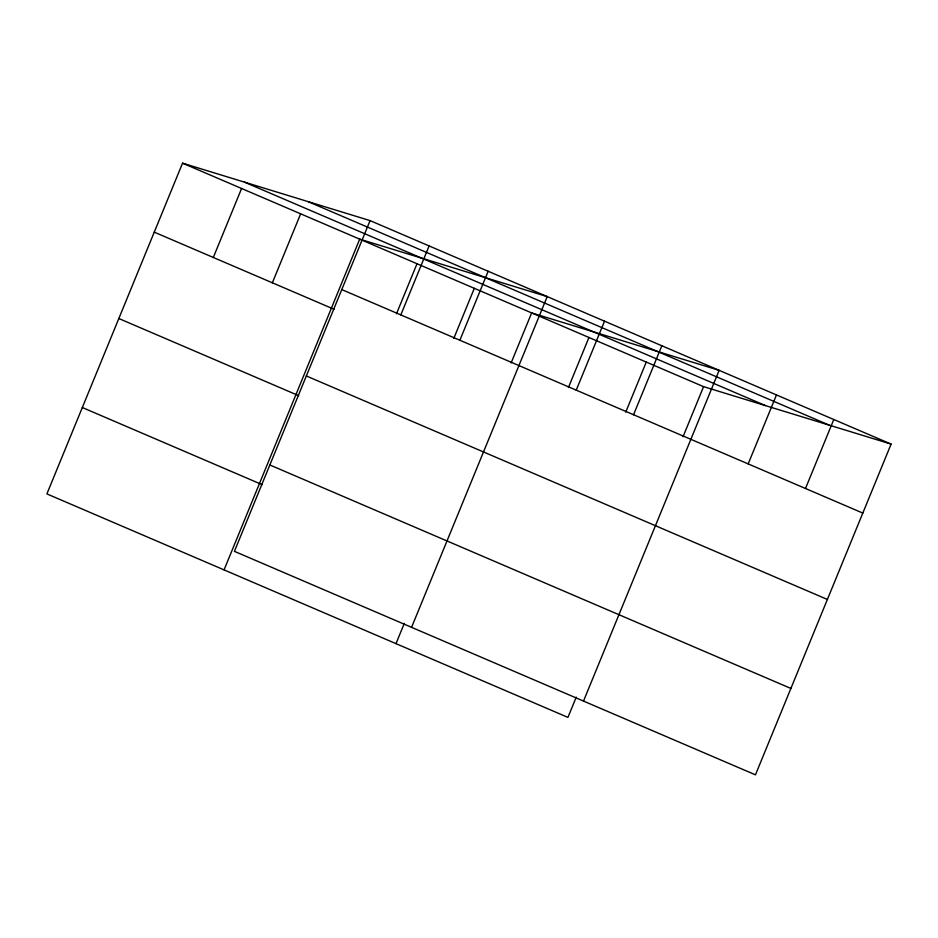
<?xml version="1.0" encoding="UTF-8"?>
<svg xmlns="http://www.w3.org/2000/svg" width="938" height="938" viewBox="0 0 938 938"><rect width="100%" height="100%" fill="white"/><g stroke="black" fill="none" stroke-linecap="round" stroke-linejoin="round"><path stroke-width="1.41" d="M370.064 220.606L234.418 551.345L755.453 774.835L891.1 444.096L370.064 220.606L182.547 163.165L46.9 493.904L567.936 717.394L576.249 697.145M213.313 257.469L241.594 188.491M272.36 282.795L300.652 213.829M224.053 569.894L359.7 239.155L547.217 296.596L411.571 627.334M396.493 313.773L417.011 263.742M400.819 314.91L429.112 245.932M453.804 338.36L474.323 288.318M459.878 340.236L488.159 271.27M396 643.644L404.301 623.395M511.116 362.947L531.647 312.905L719.153 370.346L583.506 701.085M568.428 387.523L588.958 337.492M576.237 390.149L604.529 321.171M625.752 412.11L646.27 362.068M633.549 414.737L661.841 345.759M683.063 436.698L703.582 386.655L891.1 444.096M748.184 463.9L776.476 394.921M805.496 488.487L833.788 419.509M308.18 201.658L829.215 425.137M244.419 182.124L765.467 405.603M182.547 163.165L703.582 386.655M341.772 289.584L862.808 513.074M154.254 232.143L334.08 309.27M306.339 375.962L827.386 599.452M118.833 318.521L298.647 395.648M269.839 464.967L790.886 688.445M82.333 407.526L262.148 484.653"/></g></svg>
